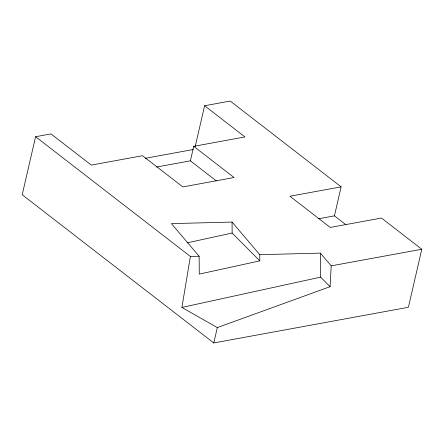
<?xml version="1.0" encoding="UTF-8"?>
<svg xmlns="http://www.w3.org/2000/svg" width="444" height="444" viewBox="0 0 444 444"><rect width="100%" height="100%" fill="white"/><g stroke="black" fill="none" stroke-linecap="round" stroke-linejoin="round"><path stroke-width="0.67" d="M345.882 224.72L334.437 215.867L341.136 186.852L289.921 196.237L330.253 227.433L381.468 218.048L421.8 249.245L408.402 307.281L213.775 342.946L22.2 194.755L35.598 136.719L190.398 256.46L181.907 307.437L217.316 327.605L330.075 286.674L331.202 265.845L320.39 253.119L259.762 254.678L232.051 222.056L171.423 223.615L199.128 256.238L199.284 274.092L259.812 260.872L259.762 254.678M216.306 180.897L190.382 160.839L193.728 146.331L244.949 136.946L204.617 105.75L195.188 146.598M213.775 342.946L217.316 327.605M187.085 242.868L232.145 233.028L259.812 260.872M181.907 307.437L320.596 277.139L330.075 286.674M35.598 136.719L50.966 133.905L91.298 165.101L142.513 155.716L182.845 186.913L234.06 177.528L193.728 146.331M204.617 105.75L230.225 101.054L341.136 186.852M145.332 158.297L193.29 149.511M156.688 167.016L190.382 160.839M318.265 218.831L334.437 215.867M331.202 265.845L421.8 249.245M190.398 256.46L199.128 256.238M320.39 253.119L320.596 277.139M232.051 222.056L232.145 233.028"/></g></svg>
